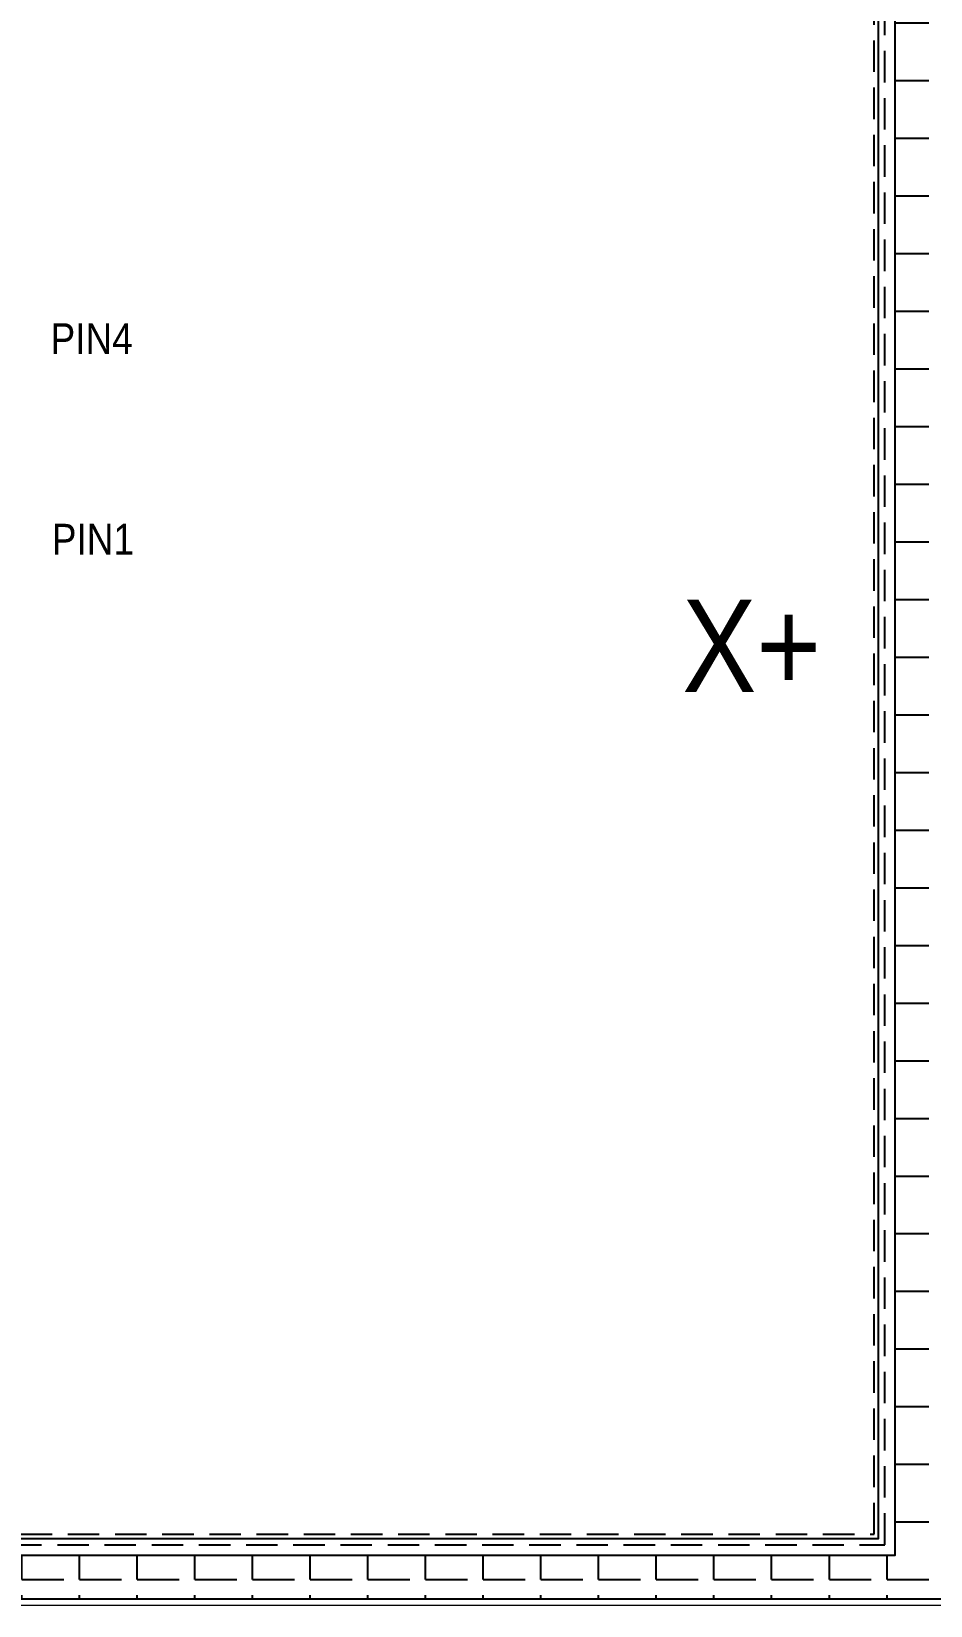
# Model space of a CAD drawing. Header units: inches. Extents: x -279 to 1, y 0 to 322.
# Drawn here: x -139.8 to -96.9, y 73 to 148.1 of the extents above; entities that cross this region are included whole.
import ezdxf

# ---------------------------------------------------------------- set-up
doc = ezdxf.new("R2010")
doc.units = ezdxf.units.IN
doc.header["$MEASUREMENT"] = 0
doc.linetypes.add('DASHED', pattern=[0.75, 0.5, -0.25])
doc.layers.add('G-IS', color=130, linetype='Continuous')
doc.layers.add('TAPE', color=211, linetype='Continuous')
doc.styles.add('Iory', font='STXINWEI.TTF', dxfattribs={"width": 0.9})

msp = doc.modelspace()

# ---------------------------------------------------------------- hatches: boundary and pattern name
at = {"layer": 'TAPE'}
h = msp.add_hatch(dxfattribs=at)
h.set_pattern_fill('ANGLE', color=256, scale=10, style=0)
h.set_pattern_definition([(0, (0, 0), (0, 2.75), [2, -0.75]), (90, (0, 0), (-2.75, 2e-16), [2, -0.75])])
h.paths.add_polyline_path([(-92.245, 88.816), (-95.745, 88.816), (-95.745, 73.316), (-256.045, 73.316), (-256.045, 171.756), (-95.742, 171.756), (-95.742, 156.256), (-92.245, 156.256)])
h.paths.add_polyline_path([(-253.805, 75.416), (-98.605, 75.416), (-98.605, 169.656), (-253.805, 169.656)], flags=16)

# ---------------------------------------------------------------- linework, layer by layer
at = {"linetype": 'Continuous', "lineweight": 15}
msp.add_lwpolyline([(-91.945, 172.056), (-91.945, 73.016), (-256.345, 73.016), (-256.345, 172.056), (-91.945, 172.056)], close=True, dxfattribs=at)
at = {"linetype": 'DASHED', "ltscale": 3}
for points in [[(-99.105, 169.156), (-253.305, 169.156), (-253.305, 75.916), (-99.105, 75.916)], [(-99.605, 168.656), (-252.805, 168.656), (-252.805, 76.416), (-99.605, 76.416)]]:
    msp.add_lwpolyline(points, close=True, dxfattribs=at)
at = {"linetype": 'Continuous', "lineweight": 15}
msp.add_lwpolyline([(-99.605, 76.416), (-99.605, 76.416)], dxfattribs=at)
at = {"layer": 'G-IS'}
msp.add_lwpolyline([(-99.405, 168.856), (-253.005, 168.856), (-253.005, 76.216), (-99.405, 76.216)], close=True, dxfattribs=at)
at = {"layer": 'TAPE'}
msp.add_lwpolyline([(-92.245, 88.816), (-95.745, 88.816), (-95.745, 73.316), (-256.045, 73.316), (-256.045, 171.756), (-95.742, 171.756), (-95.742, 156.256), (-92.245, 156.256), (-92.245, 88.816)], dxfattribs=at)
msp.add_lwpolyline([(-253.805, 75.416), (-98.605, 75.416), (-98.605, 169.656), (-253.805, 169.656)], close=True, dxfattribs=at)

# ---------------------------------------------------------------- texts
at = {"style": 'Iory', "width": 0.9}
for s, height, p in [('PIN4', 1.4641, (-138.878, 132.712)), ('PIN1', 1.4641, (-138.818, 123.145)), ('X+', 4.3922, (-108.757, 116.594))]:
    msp.add_text(s, height=height, dxfattribs=at).set_placement(p)

doc.saveas('drawing.dxf')
